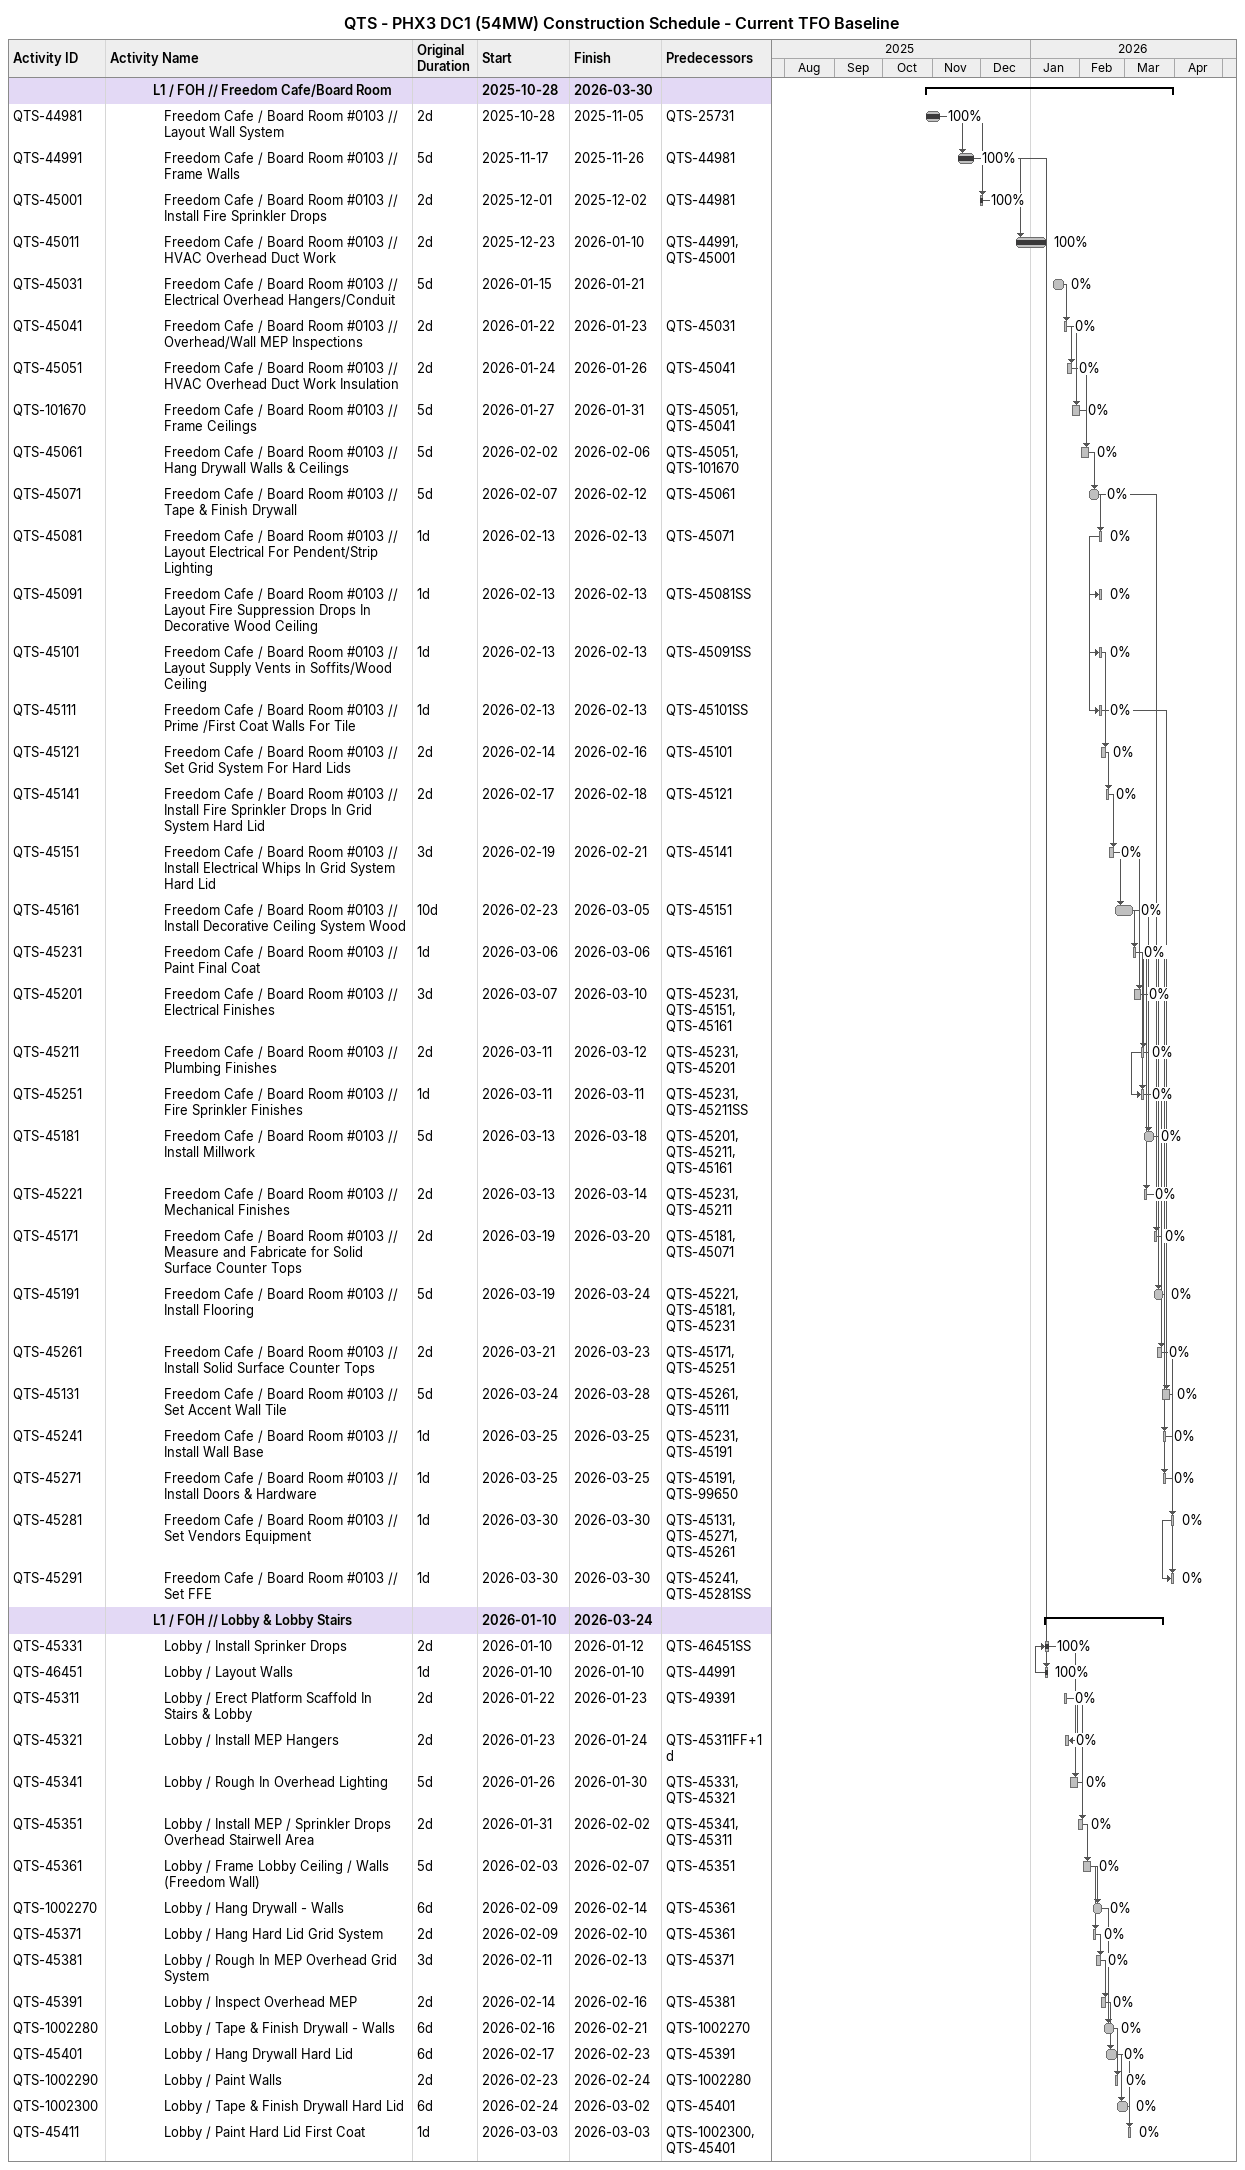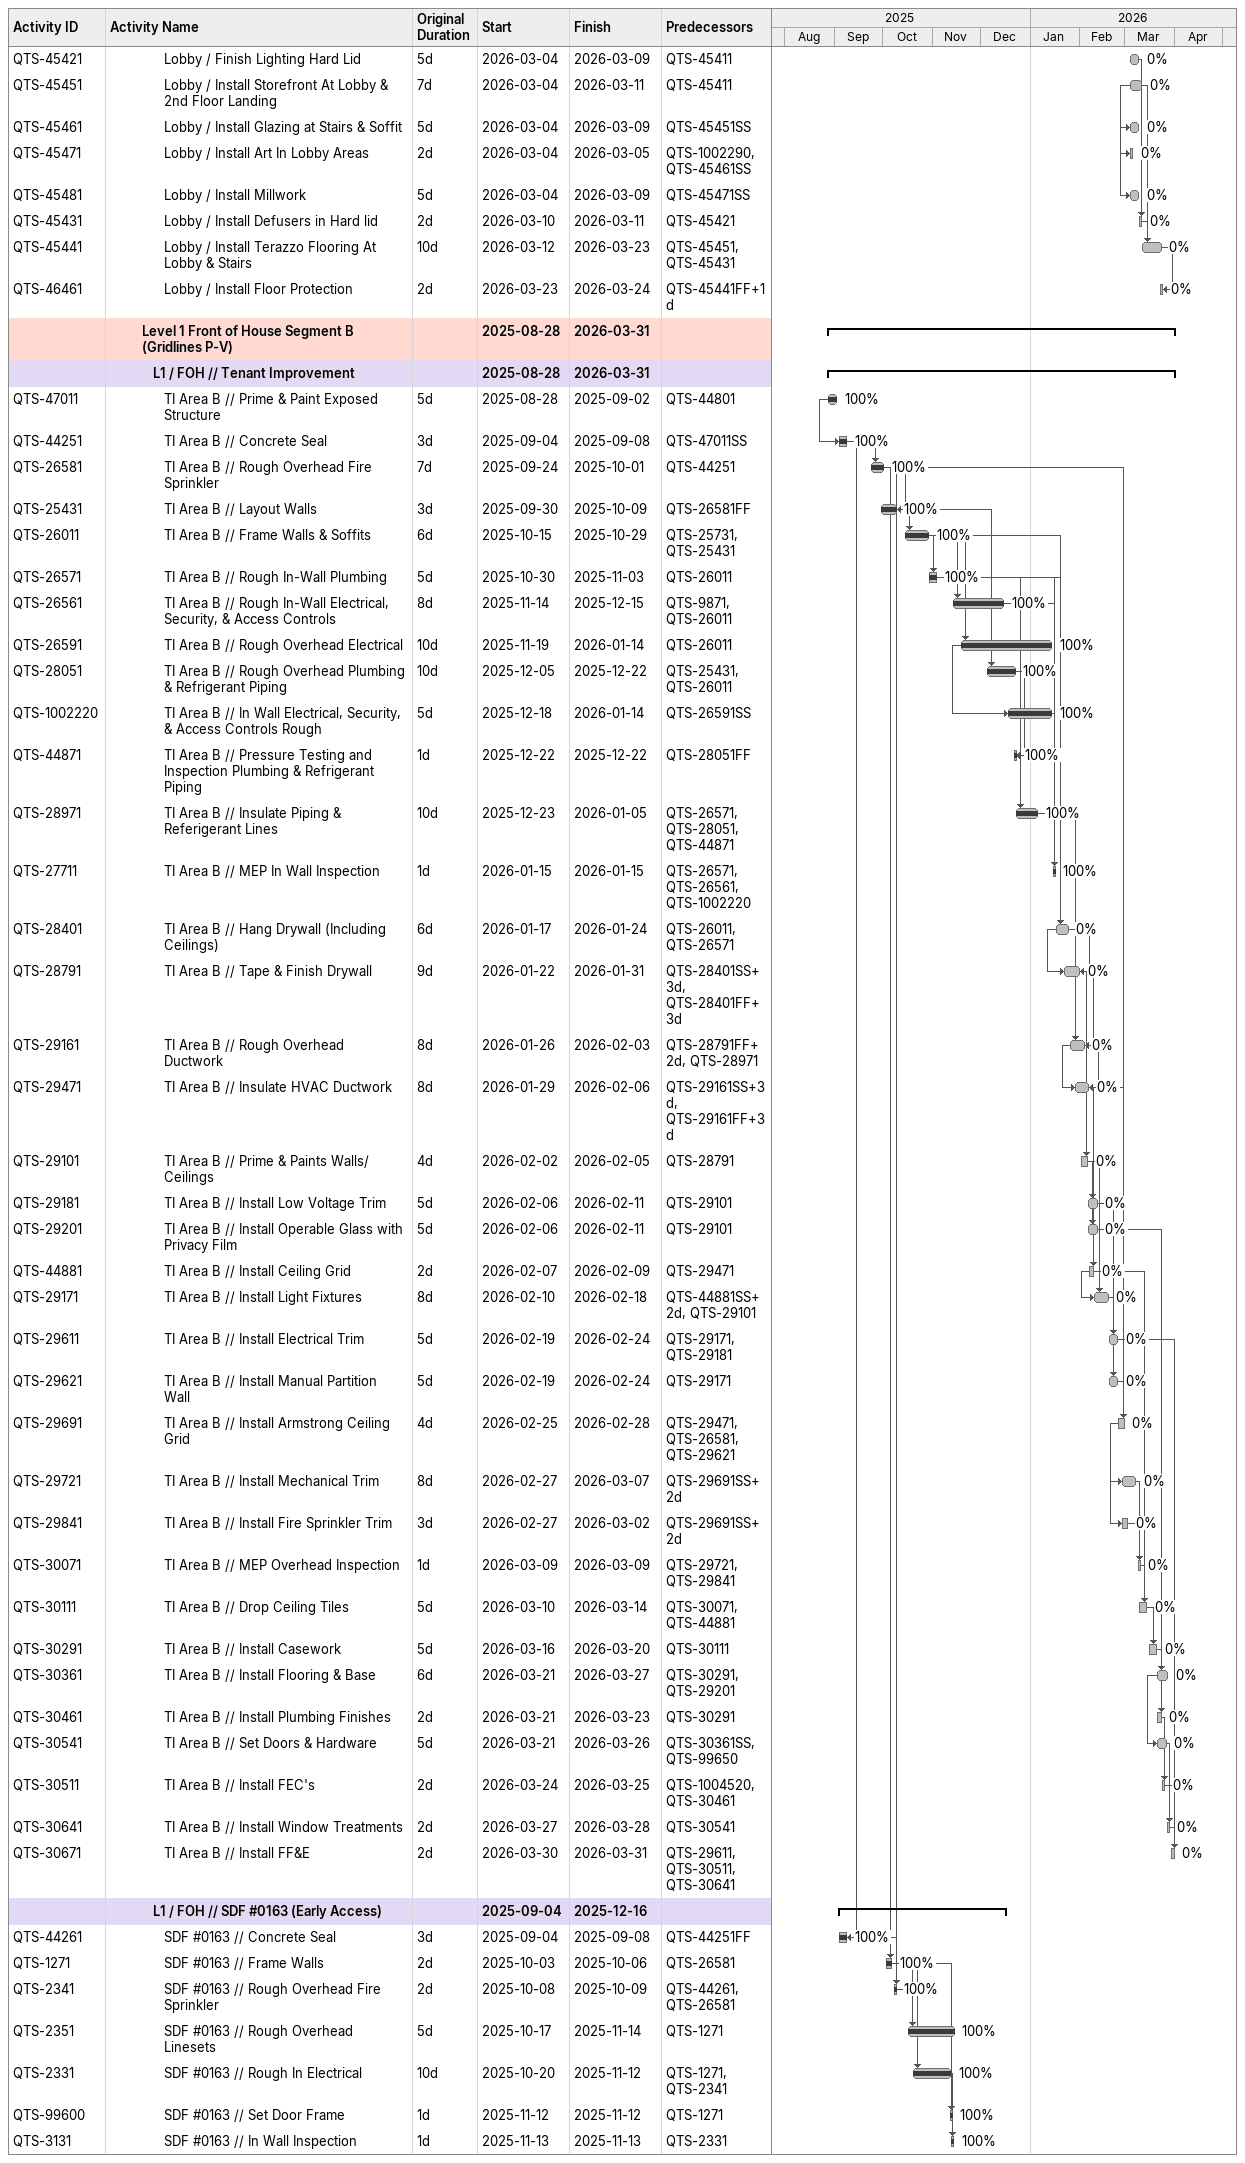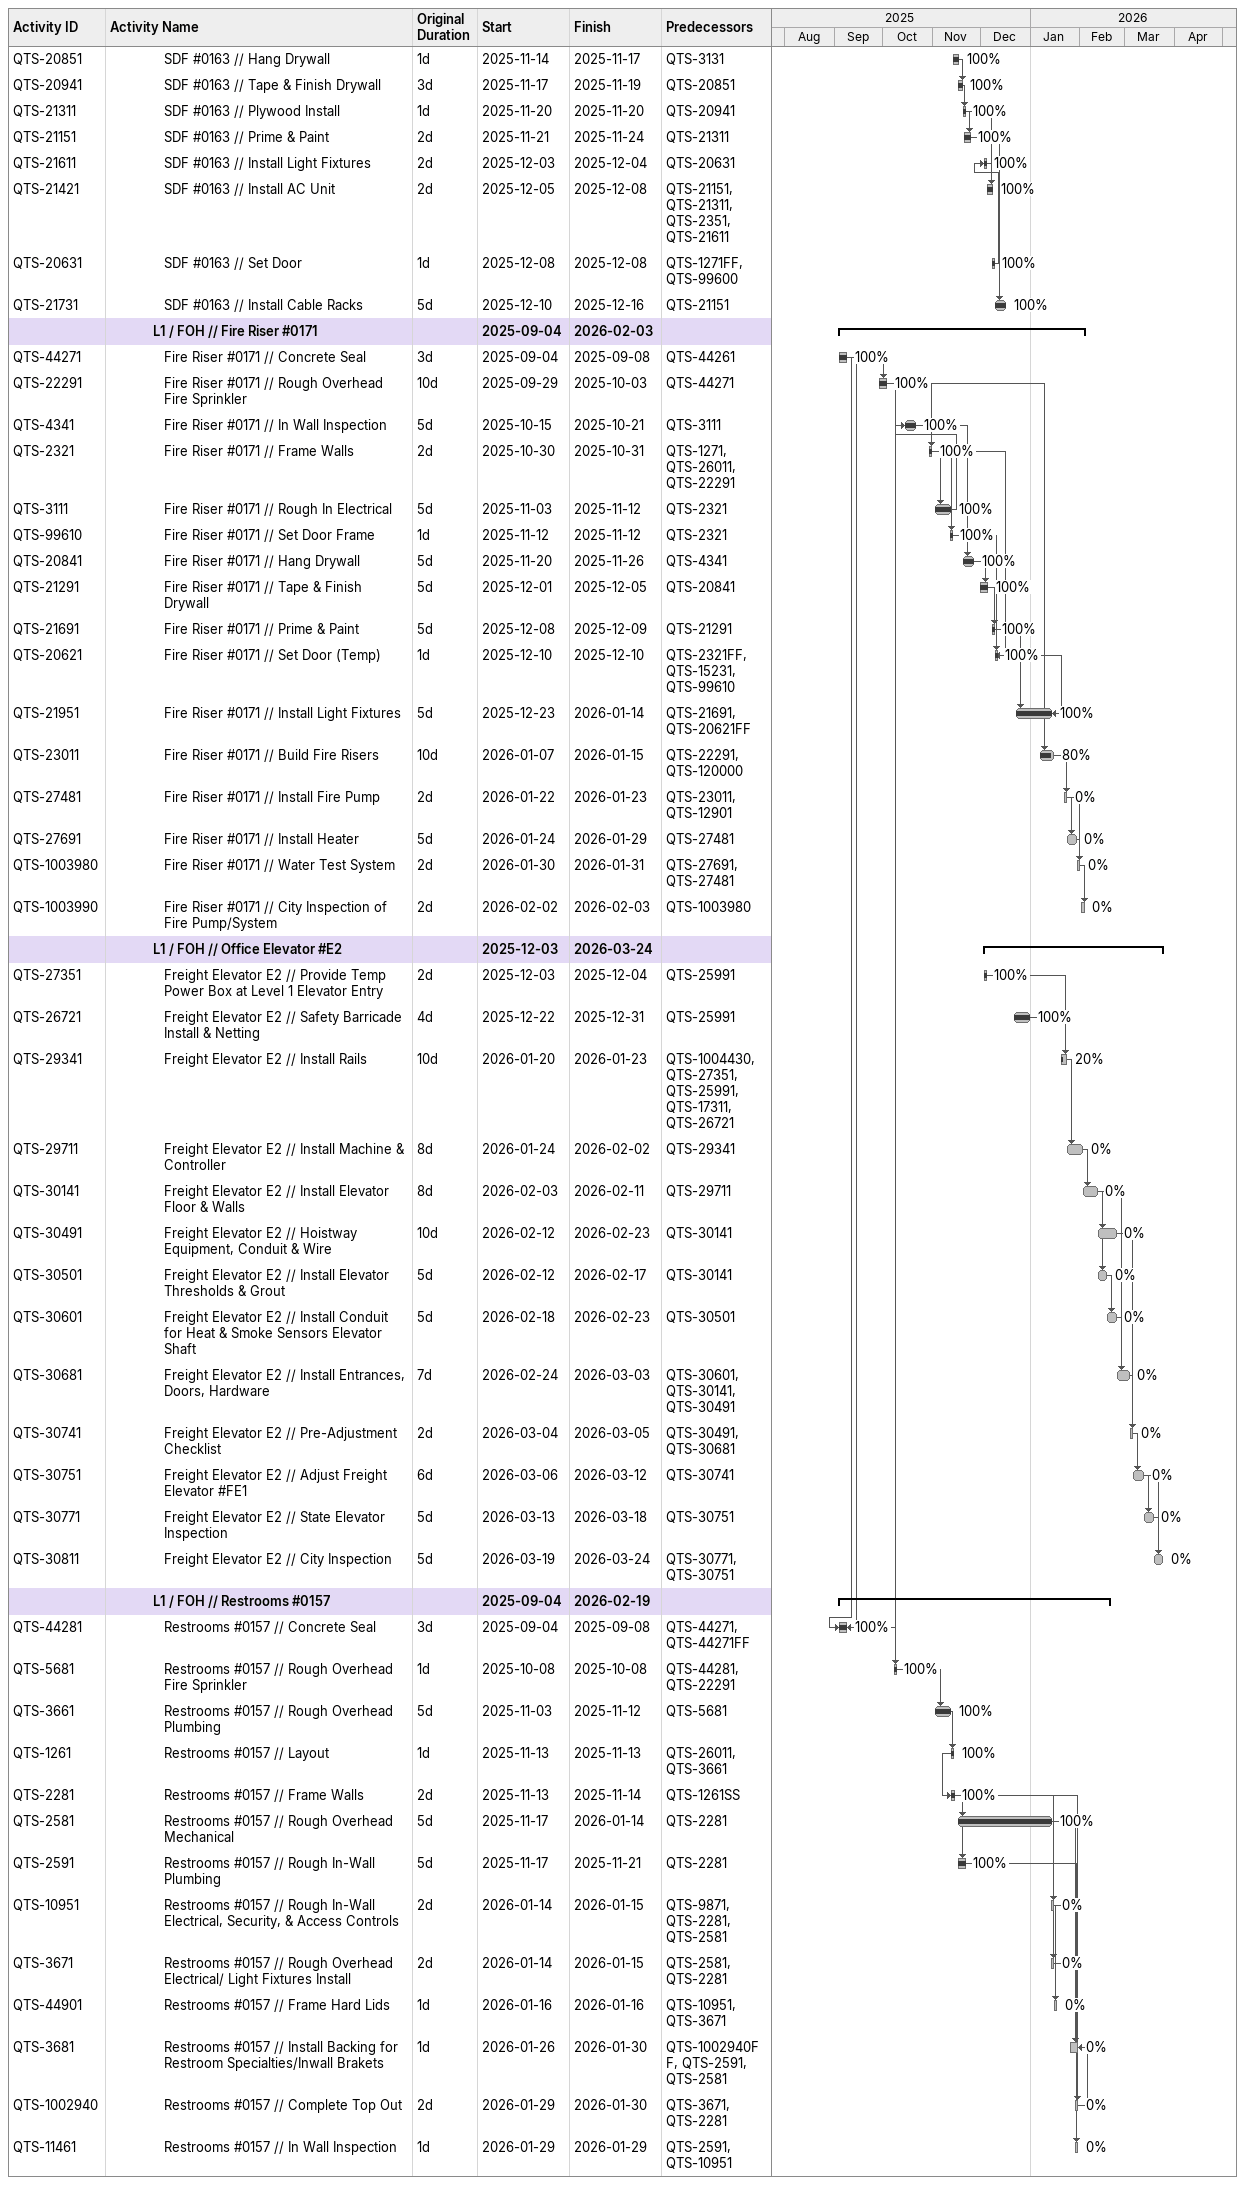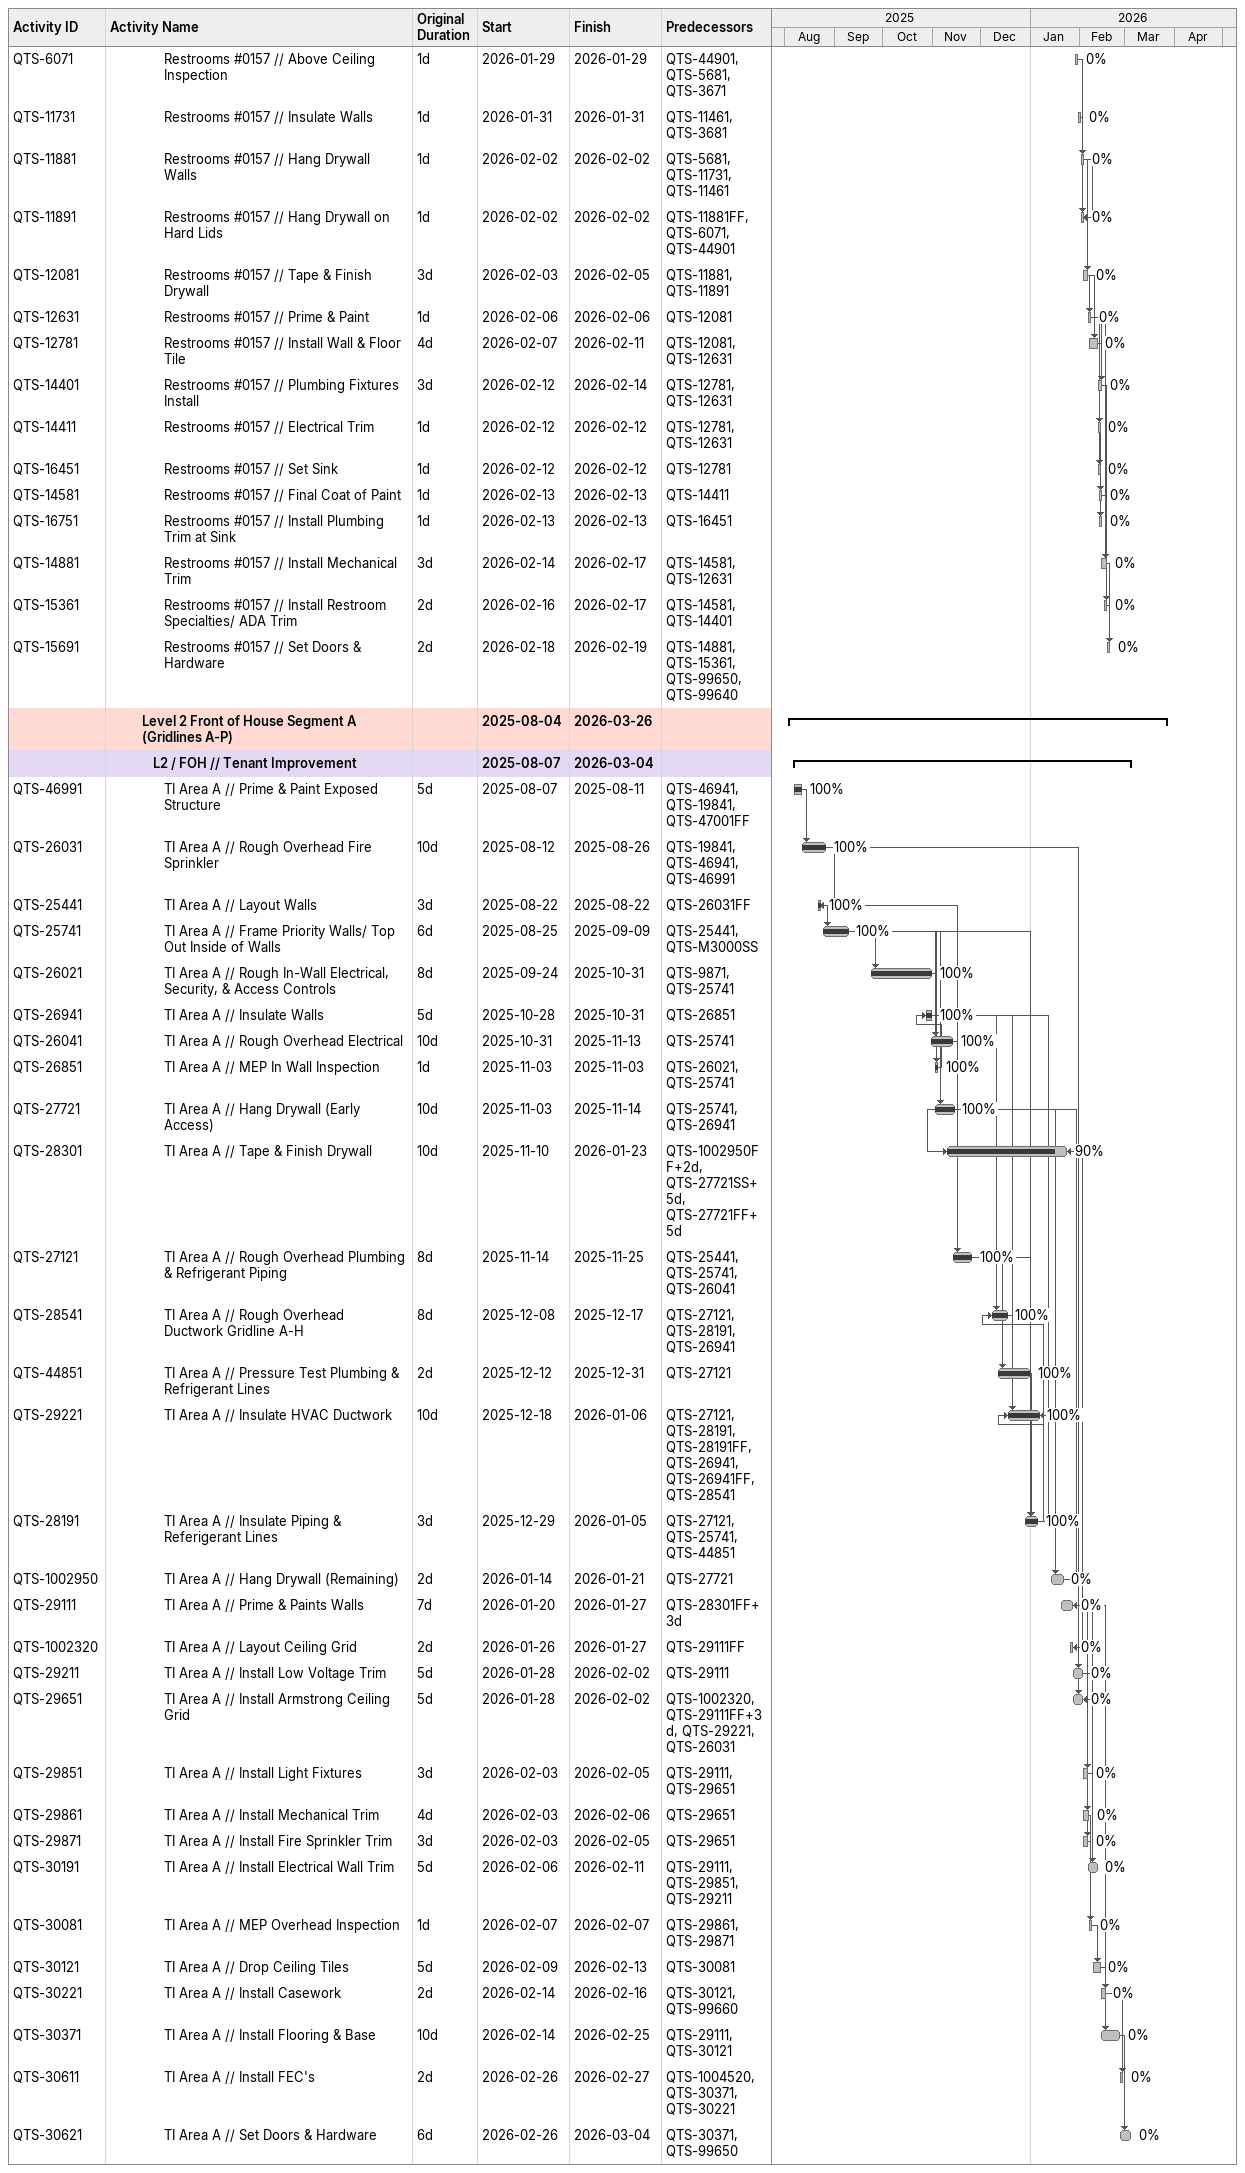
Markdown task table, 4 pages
QTS - PHX3 DC1 (54MW) Construction Schedule - Current TFO Baseline

| ID | Level | Task | Original duration | Start | Finish | Predecessors | % complete |
|---|---|---|---|---|---|---|---|
|  | 5 | **L1 / FOH // Freedom Cafe/Board Room** |  | 2025-10-28 | 2026-03-30 |  |  |
| QTS-44981 | 6 | Freedom Cafe / Board Room #0103 // Layout Wall System | 2d | 2025-10-28 | 2025-11-05 | QTS-25731 | 100 |
| QTS-44991 | 6 | Freedom Cafe / Board Room #0103 // Frame Walls | 5d | 2025-11-17 | 2025-11-26 | QTS-44981 | 100 |
| QTS-45001 | 6 | Freedom Cafe / Board Room #0103 // Install Fire Sprinkler Drops | 2d | 2025-12-01 | 2025-12-02 | QTS-44981 | 100 |
| QTS-45011 | 6 | Freedom Cafe / Board Room #0103 // HVAC Overhead Duct Work | 2d | 2025-12-23 | 2026-01-10 | QTS-44991, QTS-45001 | 100 |
| QTS-45031 | 6 | Freedom Cafe / Board Room #0103 // Electrical Overhead Hangers/Conduit | 5d | 2026-01-15 | 2026-01-21 |  | 0 |
| QTS-45041 | 6 | Freedom Cafe / Board Room #0103 // Overhead/Wall MEP Inspections | 2d | 2026-01-22 | 2026-01-23 | QTS-45031 | 0 |
| QTS-45051 | 6 | Freedom Cafe / Board Room #0103 // HVAC Overhead Duct Work Insulation | 2d | 2026-01-24 | 2026-01-26 | QTS-45041 | 0 |
| QTS-101670 | 6 | Freedom Cafe / Board Room #0103 // Frame Ceilings | 5d | 2026-01-27 | 2026-01-31 | QTS-45051, QTS-45041 | 0 |
| QTS-45061 | 6 | Freedom Cafe / Board Room #0103 // Hang Drywall Walls & Ceilings | 5d | 2026-02-02 | 2026-02-06 | QTS-45051, QTS-101670 | 0 |
| QTS-45071 | 6 | Freedom Cafe / Board Room #0103 // Tape & Finish Drywall | 5d | 2026-02-07 | 2026-02-12 | QTS-45061 | 0 |
| QTS-45081 | 6 | Freedom Cafe / Board Room #0103 // Layout Electrical For Pendent/Strip Lighting | 1d | 2026-02-13 | 2026-02-13 | QTS-45071 | 0 |
| QTS-45091 | 6 | Freedom Cafe / Board Room #0103 // Layout Fire Suppression Drops In Decorative Wood Ceiling | 1d | 2026-02-13 | 2026-02-13 | QTS-45081SS | 0 |
| QTS-45101 | 6 | Freedom Cafe / Board Room #0103 // Layout Supply Vents in Soffits/Wood Ceiling | 1d | 2026-02-13 | 2026-02-13 | QTS-45091SS | 0 |
| QTS-45111 | 6 | Freedom Cafe / Board Room #0103 // Prime /First Coat Walls For Tile | 1d | 2026-02-13 | 2026-02-13 | QTS-45101SS | 0 |
| QTS-45121 | 6 | Freedom Cafe / Board Room #0103 // Set Grid System For Hard Lids | 2d | 2026-02-14 | 2026-02-16 | QTS-45101 | 0 |
| QTS-45141 | 6 | Freedom Cafe / Board Room #0103 // Install Fire Sprinkler Drops In Grid System Hard Lid | 2d | 2026-02-17 | 2026-02-18 | QTS-45121 | 0 |
| QTS-45151 | 6 | Freedom Cafe / Board Room #0103 // Install Electrical Whips In Grid System Hard Lid | 3d | 2026-02-19 | 2026-02-21 | QTS-45141 | 0 |
| QTS-45161 | 6 | Freedom Cafe / Board Room #0103 // Install Decorative Ceiling System Wood | 10d | 2026-02-23 | 2026-03-05 | QTS-45151 | 0 |
| QTS-45231 | 6 | Freedom Cafe / Board Room #0103 // Paint Final Coat | 1d | 2026-03-06 | 2026-03-06 | QTS-45161 | 0 |
| QTS-45201 | 6 | Freedom Cafe / Board Room #0103 // Electrical Finishes | 3d | 2026-03-07 | 2026-03-10 | QTS-45231, QTS-45151, QTS-45161 | 0 |
| QTS-45211 | 6 | Freedom Cafe / Board Room #0103 // Plumbing Finishes | 2d | 2026-03-11 | 2026-03-12 | QTS-45231, QTS-45201 | 0 |
| QTS-45251 | 6 | Freedom Cafe / Board Room #0103 // Fire Sprinkler Finishes | 1d | 2026-03-11 | 2026-03-11 | QTS-45231, QTS-45211SS | 0 |
| QTS-45181 | 6 | Freedom Cafe / Board Room #0103 // Install Millwork | 5d | 2026-03-13 | 2026-03-18 | QTS-45201, QTS-45211, QTS-45161 | 0 |
| QTS-45221 | 6 | Freedom Cafe / Board Room #0103 // Mechanical Finishes | 2d | 2026-03-13 | 2026-03-14 | QTS-45231, QTS-45211 | 0 |
| QTS-45171 | 6 | Freedom Cafe / Board Room #0103 // Measure and Fabricate for Solid Surface Counter Tops | 2d | 2026-03-19 | 2026-03-20 | QTS-45181, QTS-45071 | 0 |
| QTS-45191 | 6 | Freedom Cafe / Board Room #0103 // Install Flooring | 5d | 2026-03-19 | 2026-03-24 | QTS-45221, QTS-45181, QTS-45231 | 0 |
| QTS-45261 | 6 | Freedom Cafe / Board Room #0103 // Install Solid Surface Counter Tops | 2d | 2026-03-21 | 2026-03-23 | QTS-45171, QTS-45251 | 0 |
| QTS-45131 | 6 | Freedom Cafe / Board Room #0103 // Set Accent Wall Tile | 5d | 2026-03-24 | 2026-03-28 | QTS-45261, QTS-45111 | 0 |
| QTS-45241 | 6 | Freedom Cafe / Board Room #0103 // Install Wall Base | 1d | 2026-03-25 | 2026-03-25 | QTS-45231, QTS-45191 | 0 |
| QTS-45271 | 6 | Freedom Cafe / Board Room #0103 // Install Doors & Hardware | 1d | 2026-03-25 | 2026-03-25 | QTS-45191, QTS-99650 | 0 |
| QTS-45281 | 6 | Freedom Cafe / Board Room #0103 // Set Vendors Equipment | 1d | 2026-03-30 | 2026-03-30 | QTS-45131, QTS-45271, QTS-45261 | 0 |
| QTS-45291 | 6 | Freedom Cafe / Board Room #0103 // Set FFE | 1d | 2026-03-30 | 2026-03-30 | QTS-45241, QTS-45281SS | 0 |
|  | 5 | **L1 / FOH // Lobby & Lobby Stairs** |  | 2026-01-10 | 2026-03-24 |  |  |
| QTS-45331 | 6 | Lobby / Install Sprinker Drops | 2d | 2026-01-10 | 2026-01-12 | QTS-46451SS | 100 |
| QTS-46451 | 6 | Lobby / Layout Walls | 1d | 2026-01-10 | 2026-01-10 | QTS-44991 | 100 |
| QTS-45311 | 6 | Lobby / Erect Platform Scaffold In Stairs & Lobby | 2d | 2026-01-22 | 2026-01-23 | QTS-49391 | 0 |
| QTS-45321 | 6 | Lobby / Install MEP Hangers | 2d | 2026-01-23 | 2026-01-24 | QTS-45311FF+1d | 0 |
| QTS-45341 | 6 | Lobby / Rough In Overhead Lighting | 5d | 2026-01-26 | 2026-01-30 | QTS-45331, QTS-45321 | 0 |
| QTS-45351 | 6 | Lobby / Install MEP / Sprinkler Drops Overhead Stairwell Area | 2d | 2026-01-31 | 2026-02-02 | QTS-45341, QTS-45311 | 0 |
| QTS-45361 | 6 | Lobby / Frame Lobby Ceiling / Walls (Freedom Wall) | 5d | 2026-02-03 | 2026-02-07 | QTS-45351 | 0 |
| QTS-1002270 | 6 | Lobby / Hang Drywall - Walls | 6d | 2026-02-09 | 2026-02-14 | QTS-45361 | 0 |
| QTS-45371 | 6 | Lobby / Hang Hard Lid Grid System | 2d | 2026-02-09 | 2026-02-10 | QTS-45361 | 0 |
| QTS-45381 | 6 | Lobby / Rough In MEP Overhead Grid System | 3d | 2026-02-11 | 2026-02-13 | QTS-45371 | 0 |
| QTS-45391 | 6 | Lobby / Inspect Overhead MEP | 2d | 2026-02-14 | 2026-02-16 | QTS-45381 | 0 |
| QTS-1002280 | 6 | Lobby / Tape & Finish Drywall - Walls | 6d | 2026-02-16 | 2026-02-21 | QTS-1002270 | 0 |
| QTS-45401 | 6 | Lobby / Hang Drywall Hard Lid | 6d | 2026-02-17 | 2026-02-23 | QTS-45391 | 0 |
| QTS-1002290 | 6 | Lobby / Paint Walls | 2d | 2026-02-23 | 2026-02-24 | QTS-1002280 | 0 |
| QTS-1002300 | 6 | Lobby / Tape & Finish Drywall Hard Lid | 6d | 2026-02-24 | 2026-03-02 | QTS-45401 | 0 |
| QTS-45411 | 6 | Lobby / Paint Hard Lid First Coat | 1d | 2026-03-03 | 2026-03-03 | QTS-1002300, QTS-45401 | 0 |
| QTS-45421 | 6 | Lobby / Finish Lighting Hard Lid | 5d | 2026-03-04 | 2026-03-09 | QTS-45411 | 0 |
| QTS-45451 | 6 | Lobby / Install Storefront At Lobby & 2nd Floor Landing | 7d | 2026-03-04 | 2026-03-11 | QTS-45411 | 0 |
| QTS-45461 | 6 | Lobby / Install Glazing at Stairs & Soffit | 5d | 2026-03-04 | 2026-03-09 | QTS-45451SS | 0 |
| QTS-45471 | 6 | Lobby / Install Art In Lobby Areas | 2d | 2026-03-04 | 2026-03-05 | QTS-1002290, QTS-45461SS | 0 |
| QTS-45481 | 6 | Lobby / Install Millwork | 5d | 2026-03-04 | 2026-03-09 | QTS-45471SS | 0 |
| QTS-45431 | 6 | Lobby / Install Defusers in Hard lid | 2d | 2026-03-10 | 2026-03-11 | QTS-45421 | 0 |
| QTS-45441 | 6 | Lobby / Install Terazzo Flooring At Lobby & Stairs | 10d | 2026-03-12 | 2026-03-23 | QTS-45451, QTS-45431 | 0 |
| QTS-46461 | 6 | Lobby / Install Floor Protection | 2d | 2026-03-23 | 2026-03-24 | QTS-45441FF+1d | 0 |
|  | 4 | **Level 1 Front of House Segment B (Gridlines P-V)** |  | 2025-08-28 | 2026-03-31 |  |  |
|  | 5 | **L1 / FOH // Tenant Improvement** |  | 2025-08-28 | 2026-03-31 |  |  |
| QTS-47011 | 6 | TI Area B // Prime & Paint Exposed Structure | 5d | 2025-08-28 | 2025-09-02 | QTS-44801 | 100 |
| QTS-44251 | 6 | TI Area B // Concrete Seal | 3d | 2025-09-04 | 2025-09-08 | QTS-47011SS | 100 |
| QTS-26581 | 6 | TI Area B // Rough Overhead Fire Sprinkler | 7d | 2025-09-24 | 2025-10-01 | QTS-44251 | 100 |
| QTS-25431 | 6 | TI Area B // Layout Walls | 3d | 2025-09-30 | 2025-10-09 | QTS-26581FF | 100 |
| QTS-26011 | 6 | TI Area B // Frame Walls & Soffits | 6d | 2025-10-15 | 2025-10-29 | QTS-25731, QTS-25431 | 100 |
| QTS-26571 | 6 | TI Area B // Rough In-Wall Plumbing | 5d | 2025-10-30 | 2025-11-03 | QTS-26011 | 100 |
| QTS-26561 | 6 | TI Area B // Rough In-Wall Electrical, Security, & Access Controls | 8d | 2025-11-14 | 2025-12-15 | QTS-9871, QTS-26011 | 100 |
| QTS-26591 | 6 | TI Area B // Rough Overhead Electrical | 10d | 2025-11-19 | 2026-01-14 | QTS-26011 | 100 |
| QTS-28051 | 6 | TI Area B // Rough Overhead Plumbing & Refrigerant Piping | 10d | 2025-12-05 | 2025-12-22 | QTS-25431, QTS-26011 | 100 |
| QTS-1002220 | 6 | TI Area B // In Wall Electrical, Security, & Access Controls Rough | 5d | 2025-12-18 | 2026-01-14 | QTS-26591SS | 100 |
| QTS-44871 | 6 | TI Area B // Pressure Testing and Inspection Plumbing & Refrigerant Piping | 1d | 2025-12-22 | 2025-12-22 | QTS-28051FF | 100 |
| QTS-28971 | 6 | TI Area B // Insulate Piping & Referigerant Lines | 10d | 2025-12-23 | 2026-01-05 | QTS-26571, QTS-28051, QTS-44871 | 100 |
| QTS-27711 | 6 | TI Area B // MEP In Wall Inspection | 1d | 2026-01-15 | 2026-01-15 | QTS-26571, QTS-26561, QTS-1002220 | 100 |
| QTS-28401 | 6 | TI Area B // Hang Drywall (Including Ceilings) | 6d | 2026-01-17 | 2026-01-24 | QTS-26011, QTS-26571 | 0 |
| QTS-28791 | 6 | TI Area B // Tape & Finish Drywall | 9d | 2026-01-22 | 2026-01-31 | QTS-28401SS+3d, QTS-28401FF+3d | 0 |
| QTS-29161 | 6 | TI Area B // Rough Overhead Ductwork | 8d | 2026-01-26 | 2026-02-03 | QTS-28791FF+2d, QTS-28971 | 0 |
| QTS-29471 | 6 | TI Area B // Insulate HVAC Ductwork | 8d | 2026-01-29 | 2026-02-06 | QTS-29161SS+3d, QTS-29161FF+3d | 0 |
| QTS-29101 | 6 | TI Area B // Prime & Paints Walls/ Ceilings | 4d | 2026-02-02 | 2026-02-05 | QTS-28791 | 0 |
| QTS-29181 | 6 | TI Area B // Install Low Voltage Trim | 5d | 2026-02-06 | 2026-02-11 | QTS-29101 | 0 |
| QTS-29201 | 6 | TI Area B // Install Operable Glass with Privacy Film | 5d | 2026-02-06 | 2026-02-11 | QTS-29101 | 0 |
| QTS-44881 | 6 | TI Area B // Install Ceiling Grid | 2d | 2026-02-07 | 2026-02-09 | QTS-29471 | 0 |
| QTS-29171 | 6 | TI Area B // Install Light Fixtures | 8d | 2026-02-10 | 2026-02-18 | QTS-44881SS+2d, QTS-29101 | 0 |
| QTS-29611 | 6 | TI Area B // Install Electrical Trim | 5d | 2026-02-19 | 2026-02-24 | QTS-29171, QTS-29181 | 0 |
| QTS-29621 | 6 | TI Area B // Install Manual Partition Wall | 5d | 2026-02-19 | 2026-02-24 | QTS-29171 | 0 |
| QTS-29691 | 6 | TI Area B // Install Armstrong Ceiling Grid | 4d | 2026-02-25 | 2026-02-28 | QTS-29471, QTS-26581, QTS-29621 | 0 |
| QTS-29721 | 6 | TI Area B // Install Mechanical Trim | 8d | 2026-02-27 | 2026-03-07 | QTS-29691SS+2d | 0 |
| QTS-29841 | 6 | TI Area B // Install Fire Sprinkler Trim | 3d | 2026-02-27 | 2026-03-02 | QTS-29691SS+2d | 0 |
| QTS-30071 | 6 | TI Area B // MEP Overhead Inspection | 1d | 2026-03-09 | 2026-03-09 | QTS-29721, QTS-29841 | 0 |
| QTS-30111 | 6 | TI Area B // Drop Ceiling Tiles | 5d | 2026-03-10 | 2026-03-14 | QTS-30071, QTS-44881 | 0 |
| QTS-30291 | 6 | TI Area B // Install Casework | 5d | 2026-03-16 | 2026-03-20 | QTS-30111 | 0 |
| QTS-30361 | 6 | TI Area B // Install Flooring & Base | 6d | 2026-03-21 | 2026-03-27 | QTS-30291, QTS-29201 | 0 |
| QTS-30461 | 6 | TI Area B // Install Plumbing Finishes | 2d | 2026-03-21 | 2026-03-23 | QTS-30291 | 0 |
| QTS-30541 | 6 | TI Area B // Set Doors & Hardware | 5d | 2026-03-21 | 2026-03-26 | QTS-30361SS, QTS-99650 | 0 |
| QTS-30511 | 6 | TI Area B // Install FEC's | 2d | 2026-03-24 | 2026-03-25 | QTS-1004520, QTS-30461 | 0 |
| QTS-30641 | 6 | TI Area B // Install Window Treatments | 2d | 2026-03-27 | 2026-03-28 | QTS-30541 | 0 |
| QTS-30671 | 6 | TI Area B // Install FF&E | 2d | 2026-03-30 | 2026-03-31 | QTS-29611, QTS-30511, QTS-30641 | 0 |
|  | 5 | **L1 / FOH // SDF #0163 (Early Access)** |  | 2025-09-04 | 2025-12-16 |  |  |
| QTS-44261 | 6 | SDF #0163 // Concrete Seal | 3d | 2025-09-04 | 2025-09-08 | QTS-44251FF | 100 |
| QTS-1271 | 6 | SDF #0163 // Frame Walls | 2d | 2025-10-03 | 2025-10-06 | QTS-26581 | 100 |
| QTS-2341 | 6 | SDF #0163 // Rough Overhead Fire Sprinkler | 2d | 2025-10-08 | 2025-10-09 | QTS-44261, QTS-26581 | 100 |
| QTS-2351 | 6 | SDF #0163 // Rough Overhead Linesets | 5d | 2025-10-17 | 2025-11-14 | QTS-1271 | 100 |
| QTS-2331 | 6 | SDF #0163 // Rough In Electrical | 10d | 2025-10-20 | 2025-11-12 | QTS-1271, QTS-2341 | 100 |
| QTS-99600 | 6 | SDF #0163 // Set Door Frame | 1d | 2025-11-12 | 2025-11-12 | QTS-1271 | 100 |
| QTS-3131 | 6 | SDF #0163 // In Wall Inspection | 1d | 2025-11-13 | 2025-11-13 | QTS-2331 | 100 |
| QTS-20851 | 6 | SDF #0163 // Hang Drywall | 1d | 2025-11-14 | 2025-11-17 | QTS-3131 | 100 |
| QTS-20941 | 6 | SDF #0163 // Tape & Finish Drywall | 3d | 2025-11-17 | 2025-11-19 | QTS-20851 | 100 |
| QTS-21311 | 6 | SDF #0163 // Plywood Install | 1d | 2025-11-20 | 2025-11-20 | QTS-20941 | 100 |
| QTS-21151 | 6 | SDF #0163 // Prime & Paint | 2d | 2025-11-21 | 2025-11-24 | QTS-21311 | 100 |
| QTS-21611 | 6 | SDF #0163 // Install Light Fixtures | 2d | 2025-12-03 | 2025-12-04 | QTS-20631 | 100 |
| QTS-21421 | 6 | SDF #0163 // Install AC Unit | 2d | 2025-12-05 | 2025-12-08 | QTS-21151, QTS-21311, QTS-2351, QTS-21611 | 100 |
| QTS-20631 | 6 | SDF #0163 // Set Door | 1d | 2025-12-08 | 2025-12-08 | QTS-1271FF, QTS-99600 | 100 |
| QTS-21731 | 6 | SDF #0163 // Install Cable Racks | 5d | 2025-12-10 | 2025-12-16 | QTS-21151 | 100 |
|  | 5 | **L1 / FOH // Fire Riser #0171** |  | 2025-09-04 | 2026-02-03 |  |  |
| QTS-44271 | 6 | Fire Riser #0171 // Concrete Seal | 3d | 2025-09-04 | 2025-09-08 | QTS-44261 | 100 |
| QTS-22291 | 6 | Fire Riser #0171 // Rough Overhead Fire Sprinkler | 10d | 2025-09-29 | 2025-10-03 | QTS-44271 | 100 |
| QTS-4341 | 6 | Fire Riser #0171 // In Wall Inspection | 5d | 2025-10-15 | 2025-10-21 | QTS-3111 | 100 |
| QTS-2321 | 6 | Fire Riser #0171 // Frame Walls | 2d | 2025-10-30 | 2025-10-31 | QTS-1271, QTS-26011, QTS-22291 | 100 |
| QTS-3111 | 6 | Fire Riser #0171 // Rough In Electrical | 5d | 2025-11-03 | 2025-11-12 | QTS-2321 | 100 |
| QTS-99610 | 6 | Fire Riser #0171 // Set Door Frame | 1d | 2025-11-12 | 2025-11-12 | QTS-2321 | 100 |
| QTS-20841 | 6 | Fire Riser #0171 // Hang Drywall | 5d | 2025-11-20 | 2025-11-26 | QTS-4341 | 100 |
| QTS-21291 | 6 | Fire Riser #0171 // Tape & Finish Drywall | 5d | 2025-12-01 | 2025-12-05 | QTS-20841 | 100 |
| QTS-21691 | 6 | Fire Riser #0171 // Prime & Paint | 5d | 2025-12-08 | 2025-12-09 | QTS-21291 | 100 |
| QTS-20621 | 6 | Fire Riser #0171 // Set Door (Temp) | 1d | 2025-12-10 | 2025-12-10 | QTS-2321FF, QTS-15231, QTS-99610 | 100 |
| QTS-21951 | 6 | Fire Riser #0171 // Install Light Fixtures | 5d | 2025-12-23 | 2026-01-14 | QTS-21691, QTS-20621FF | 100 |
| QTS-23011 | 6 | Fire Riser #0171 // Build Fire Risers | 10d | 2026-01-07 | 2026-01-15 | QTS-22291, QTS-120000 | 80 |
| QTS-27481 | 6 | Fire Riser #0171 // Install Fire Pump | 2d | 2026-01-22 | 2026-01-23 | QTS-23011, QTS-12901 | 0 |
| QTS-27691 | 6 | Fire Riser #0171 // Install Heater | 5d | 2026-01-24 | 2026-01-29 | QTS-27481 | 0 |
| QTS-1003980 | 6 | Fire Riser #0171 // Water Test System | 2d | 2026-01-30 | 2026-01-31 | QTS-27691, QTS-27481 | 0 |
| QTS-1003990 | 6 | Fire Riser #0171 // City Inspection of Fire Pump/System | 2d | 2026-02-02 | 2026-02-03 | QTS-1003980 | 0 |
|  | 5 | **L1 / FOH // Office Elevator #E2** |  | 2025-12-03 | 2026-03-24 |  |  |
| QTS-27351 | 6 | Freight Elevator E2 // Provide Temp Power Box at Level 1 Elevator Entry | 2d | 2025-12-03 | 2025-12-04 | QTS-25991 | 100 |
| QTS-26721 | 6 | Freight Elevator E2 // Safety Barricade Install & Netting | 4d | 2025-12-22 | 2025-12-31 | QTS-25991 | 100 |
| QTS-29341 | 6 | Freight Elevator E2 // Install Rails | 10d | 2026-01-20 | 2026-01-23 | QTS-1004430, QTS-27351, QTS-25991, QTS-17311, QTS-26721 | 20 |
| QTS-29711 | 6 | Freight Elevator E2 // Install Machine & Controller | 8d | 2026-01-24 | 2026-02-02 | QTS-29341 | 0 |
| QTS-30141 | 6 | Freight Elevator E2 // Install Elevator Floor & Walls | 8d | 2026-02-03 | 2026-02-11 | QTS-29711 | 0 |
| QTS-30491 | 6 | Freight Elevator E2 // Hoistway Equipment, Conduit & Wire | 10d | 2026-02-12 | 2026-02-23 | QTS-30141 | 0 |
| QTS-30501 | 6 | Freight Elevator E2 // Install Elevator Thresholds & Grout | 5d | 2026-02-12 | 2026-02-17 | QTS-30141 | 0 |
| QTS-30601 | 6 | Freight Elevator E2 // Install Conduit for Heat & Smoke Sensors Elevator Shaft | 5d | 2026-02-18 | 2026-02-23 | QTS-30501 | 0 |
| QTS-30681 | 6 | Freight Elevator E2 // Install Entrances, Doors, Hardware | 7d | 2026-02-24 | 2026-03-03 | QTS-30601, QTS-30141, QTS-30491 | 0 |
| QTS-30741 | 6 | Freight Elevator E2 // Pre-Adjustment Checklist | 2d | 2026-03-04 | 2026-03-05 | QTS-30491, QTS-30681 | 0 |
| QTS-30751 | 6 | Freight Elevator E2 // Adjust Freight Elevator #FE1 | 6d | 2026-03-06 | 2026-03-12 | QTS-30741 | 0 |
| QTS-30771 | 6 | Freight Elevator E2 // State Elevator Inspection | 5d | 2026-03-13 | 2026-03-18 | QTS-30751 | 0 |
| QTS-30811 | 6 | Freight Elevator E2 // City Inspection | 5d | 2026-03-19 | 2026-03-24 | QTS-30771, QTS-30751 | 0 |
|  | 5 | **L1 / FOH // Restrooms #0157** |  | 2025-09-04 | 2026-02-19 |  |  |
| QTS-44281 | 6 | Restrooms #0157 // Concrete Seal | 3d | 2025-09-04 | 2025-09-08 | QTS-44271, QTS-44271FF | 100 |
| QTS-5681 | 6 | Restrooms #0157 // Rough Overhead Fire Sprinkler | 1d | 2025-10-08 | 2025-10-08 | QTS-44281, QTS-22291 | 100 |
| QTS-3661 | 6 | Restrooms #0157 // Rough Overhead Plumbing | 5d | 2025-11-03 | 2025-11-12 | QTS-5681 | 100 |
| QTS-1261 | 6 | Restrooms #0157 // Layout | 1d | 2025-11-13 | 2025-11-13 | QTS-26011, QTS-3661 | 100 |
| QTS-2281 | 6 | Restrooms #0157 // Frame Walls | 2d | 2025-11-13 | 2025-11-14 | QTS-1261SS | 100 |
| QTS-2581 | 6 | Restrooms #0157 // Rough Overhead Mechanical | 5d | 2025-11-17 | 2026-01-14 | QTS-2281 | 100 |
| QTS-2591 | 6 | Restrooms #0157 // Rough In-Wall Plumbing | 5d | 2025-11-17 | 2025-11-21 | QTS-2281 | 100 |
| QTS-10951 | 6 | Restrooms #0157 // Rough In-Wall Electrical, Security, & Access Controls | 2d | 2026-01-14 | 2026-01-15 | QTS-9871, QTS-2281, QTS-2581 | 0 |
| QTS-3671 | 6 | Restrooms #0157 // Rough Overhead Electrical/ Light Fixtures Install | 2d | 2026-01-14 | 2026-01-15 | QTS-2581, QTS-2281 | 0 |
| QTS-44901 | 6 | Restrooms #0157 // Frame Hard Lids | 1d | 2026-01-16 | 2026-01-16 | QTS-10951, QTS-3671 | 0 |
| QTS-3681 | 6 | Restrooms #0157 // Install Backing for Restroom Specialties/Inwall Brakets | 1d | 2026-01-26 | 2026-01-30 | QTS-1002940FF, QTS-2591, QTS-2581 | 0 |
| QTS-1002940 | 6 | Restrooms #0157 // Complete Top Out | 2d | 2026-01-29 | 2026-01-30 | QTS-3671, QTS-2281 | 0 |
| QTS-11461 | 6 | Restrooms #0157 // In Wall Inspection | 1d | 2026-01-29 | 2026-01-29 | QTS-2591, QTS-10951 | 0 |
| QTS-6071 | 6 | Restrooms #0157 // Above Ceiling Inspection | 1d | 2026-01-29 | 2026-01-29 | QTS-44901, QTS-5681, QTS-3671 | 0 |
| QTS-11731 | 6 | Restrooms #0157 // Insulate Walls | 1d | 2026-01-31 | 2026-01-31 | QTS-11461, QTS-3681 | 0 |
| QTS-11881 | 6 | Restrooms #0157 // Hang Drywall Walls | 1d | 2026-02-02 | 2026-02-02 | QTS-5681, QTS-11731, QTS-11461 | 0 |
| QTS-11891 | 6 | Restrooms #0157 // Hang Drywall on Hard Lids | 1d | 2026-02-02 | 2026-02-02 | QTS-11881FF, QTS-6071, QTS-44901 | 0 |
| QTS-12081 | 6 | Restrooms #0157 // Tape & Finish Drywall | 3d | 2026-02-03 | 2026-02-05 | QTS-11881, QTS-11891 | 0 |
| QTS-12631 | 6 | Restrooms #0157 // Prime & Paint | 1d | 2026-02-06 | 2026-02-06 | QTS-12081 | 0 |
| QTS-12781 | 6 | Restrooms #0157 // Install Wall & Floor Tile | 4d | 2026-02-07 | 2026-02-11 | QTS-12081, QTS-12631 | 0 |
| QTS-14401 | 6 | Restrooms #0157 // Plumbing Fixtures Install | 3d | 2026-02-12 | 2026-02-14 | QTS-12781, QTS-12631 | 0 |
| QTS-14411 | 6 | Restrooms #0157 // Electrical Trim | 1d | 2026-02-12 | 2026-02-12 | QTS-12781, QTS-12631 | 0 |
| QTS-16451 | 6 | Restrooms #0157 // Set Sink | 1d | 2026-02-12 | 2026-02-12 | QTS-12781 | 0 |
| QTS-14581 | 6 | Restrooms #0157 // Final Coat of Paint | 1d | 2026-02-13 | 2026-02-13 | QTS-14411 | 0 |
| QTS-16751 | 6 | Restrooms #0157 // Install Plumbing Trim at Sink | 1d | 2026-02-13 | 2026-02-13 | QTS-16451 | 0 |
| QTS-14881 | 6 | Restrooms #0157 // Install Mechanical Trim | 3d | 2026-02-14 | 2026-02-17 | QTS-14581, QTS-12631 | 0 |
| QTS-15361 | 6 | Restrooms #0157 // Install Restroom Specialties/ ADA Trim | 2d | 2026-02-16 | 2026-02-17 | QTS-14581, QTS-14401 | 0 |
| QTS-15691 | 6 | Restrooms #0157 // Set Doors & Hardware | 2d | 2026-02-18 | 2026-02-19 | QTS-14881, QTS-15361, QTS-99650, QTS-99640 | 0 |
|  | 4 | **Level 2 Front of House Segment A (Gridlines A-P)** |  | 2025-08-04 | 2026-03-26 |  |  |
|  | 5 | **L2 / FOH // Tenant Improvement** |  | 2025-08-07 | 2026-03-04 |  |  |
| QTS-46991 | 6 | TI Area A // Prime & Paint Exposed Structure | 5d | 2025-08-07 | 2025-08-11 | QTS-46941, QTS-19841, QTS-47001FF | 100 |
| QTS-26031 | 6 | TI Area A // Rough Overhead Fire Sprinkler | 10d | 2025-08-12 | 2025-08-26 | QTS-19841, QTS-46941, QTS-46991 | 100 |
| QTS-25441 | 6 | TI Area A // Layout Walls | 3d | 2025-08-22 | 2025-08-22 | QTS-26031FF | 100 |
| QTS-25741 | 6 | TI Area A // Frame Priority Walls/ Top Out Inside of Walls | 6d | 2025-08-25 | 2025-09-09 | QTS-25441, QTS-M3000SS | 100 |
| QTS-26021 | 6 | TI Area A // Rough In-Wall Electrical, Security, & Access Controls | 8d | 2025-09-24 | 2025-10-31 | QTS-9871, QTS-25741 | 100 |
| QTS-26941 | 6 | TI Area A // Insulate Walls | 5d | 2025-10-28 | 2025-10-31 | QTS-26851 | 100 |
| QTS-26041 | 6 | TI Area A // Rough Overhead Electrical | 10d | 2025-10-31 | 2025-11-13 | QTS-25741 | 100 |
| QTS-26851 | 6 | TI Area A // MEP In Wall Inspection | 1d | 2025-11-03 | 2025-11-03 | QTS-26021, QTS-25741 | 100 |
| QTS-27721 | 6 | TI Area A // Hang Drywall (Early Access) | 10d | 2025-11-03 | 2025-11-14 | QTS-25741, QTS-26941 | 100 |
| QTS-28301 | 6 | TI Area A // Tape & Finish Drywall | 10d | 2025-11-10 | 2026-01-23 | QTS-1002950FF+2d, QTS-27721SS+5d, QTS-27721FF+5d | 90 |
| QTS-27121 | 6 | TI Area A // Rough Overhead Plumbing & Refrigerant Piping | 8d | 2025-11-14 | 2025-11-25 | QTS-25441, QTS-25741, QTS-26041 | 100 |
| QTS-28541 | 6 | TI Area A // Rough Overhead Ductwork Gridline A-H | 8d | 2025-12-08 | 2025-12-17 | QTS-27121, QTS-28191, QTS-26941 | 100 |
| QTS-44851 | 6 | TI Area A // Pressure Test Plumbing & Refrigerant Lines | 2d | 2025-12-12 | 2025-12-31 | QTS-27121 | 100 |
| QTS-29221 | 6 | TI Area A // Insulate HVAC Ductwork | 10d | 2025-12-18 | 2026-01-06 | QTS-27121, QTS-28191, QTS-28191FF, QTS-26941, QTS-26941FF, QTS-28541 | 100 |
| QTS-28191 | 6 | TI Area A // Insulate Piping & Referigerant Lines | 3d | 2025-12-29 | 2026-01-05 | QTS-27121, QTS-25741, QTS-44851 | 100 |
| QTS-1002950 | 6 | TI Area A // Hang Drywall (Remaining) | 2d | 2026-01-14 | 2026-01-21 | QTS-27721 | 0 |
| QTS-29111 | 6 | TI Area A // Prime & Paints Walls | 7d | 2026-01-20 | 2026-01-27 | QTS-28301FF+3d | 0 |
| QTS-1002320 | 6 | TI Area A // Layout Ceiling Grid | 2d | 2026-01-26 | 2026-01-27 | QTS-29111FF | 0 |
| QTS-29211 | 6 | TI Area A // Install Low Voltage Trim | 5d | 2026-01-28 | 2026-02-02 | QTS-29111 | 0 |
| QTS-29651 | 6 | TI Area A // Install Armstrong Ceiling Grid | 5d | 2026-01-28 | 2026-02-02 | QTS-1002320, QTS-29111FF+3d, QTS-29221, QTS-26031 | 0 |
| QTS-29851 | 6 | TI Area A // Install Light Fixtures | 3d | 2026-02-03 | 2026-02-05 | QTS-29111, QTS-29651 | 0 |
| QTS-29861 | 6 | TI Area A // Install Mechanical Trim | 4d | 2026-02-03 | 2026-02-06 | QTS-29651 | 0 |
| QTS-29871 | 6 | TI Area A // Install Fire Sprinkler Trim | 3d | 2026-02-03 | 2026-02-05 | QTS-29651 | 0 |
| QTS-30191 | 6 | TI Area A // Install Electrical Wall Trim | 5d | 2026-02-06 | 2026-02-11 | QTS-29111, QTS-29851, QTS-29211 | 0 |
| QTS-30081 | 6 | TI Area A // MEP Overhead Inspection | 1d | 2026-02-07 | 2026-02-07 | QTS-29861, QTS-29871 | 0 |
| QTS-30121 | 6 | TI Area A // Drop Ceiling Tiles | 5d | 2026-02-09 | 2026-02-13 | QTS-30081 | 0 |
| QTS-30221 | 6 | TI Area A // Install Casework | 2d | 2026-02-14 | 2026-02-16 | QTS-30121, QTS-99660 | 0 |
| QTS-30371 | 6 | TI Area A // Install Flooring & Base | 10d | 2026-02-14 | 2026-02-25 | QTS-29111, QTS-30121 | 0 |
| QTS-30611 | 6 | TI Area A // Install FEC's | 2d | 2026-02-26 | 2026-02-27 | QTS-1004520, QTS-30371, QTS-30221 | 0 |
| QTS-30621 | 6 | TI Area A // Set Doors & Hardware | 6d | 2026-02-26 | 2026-03-04 | QTS-30371, QTS-99650 | 0 |
